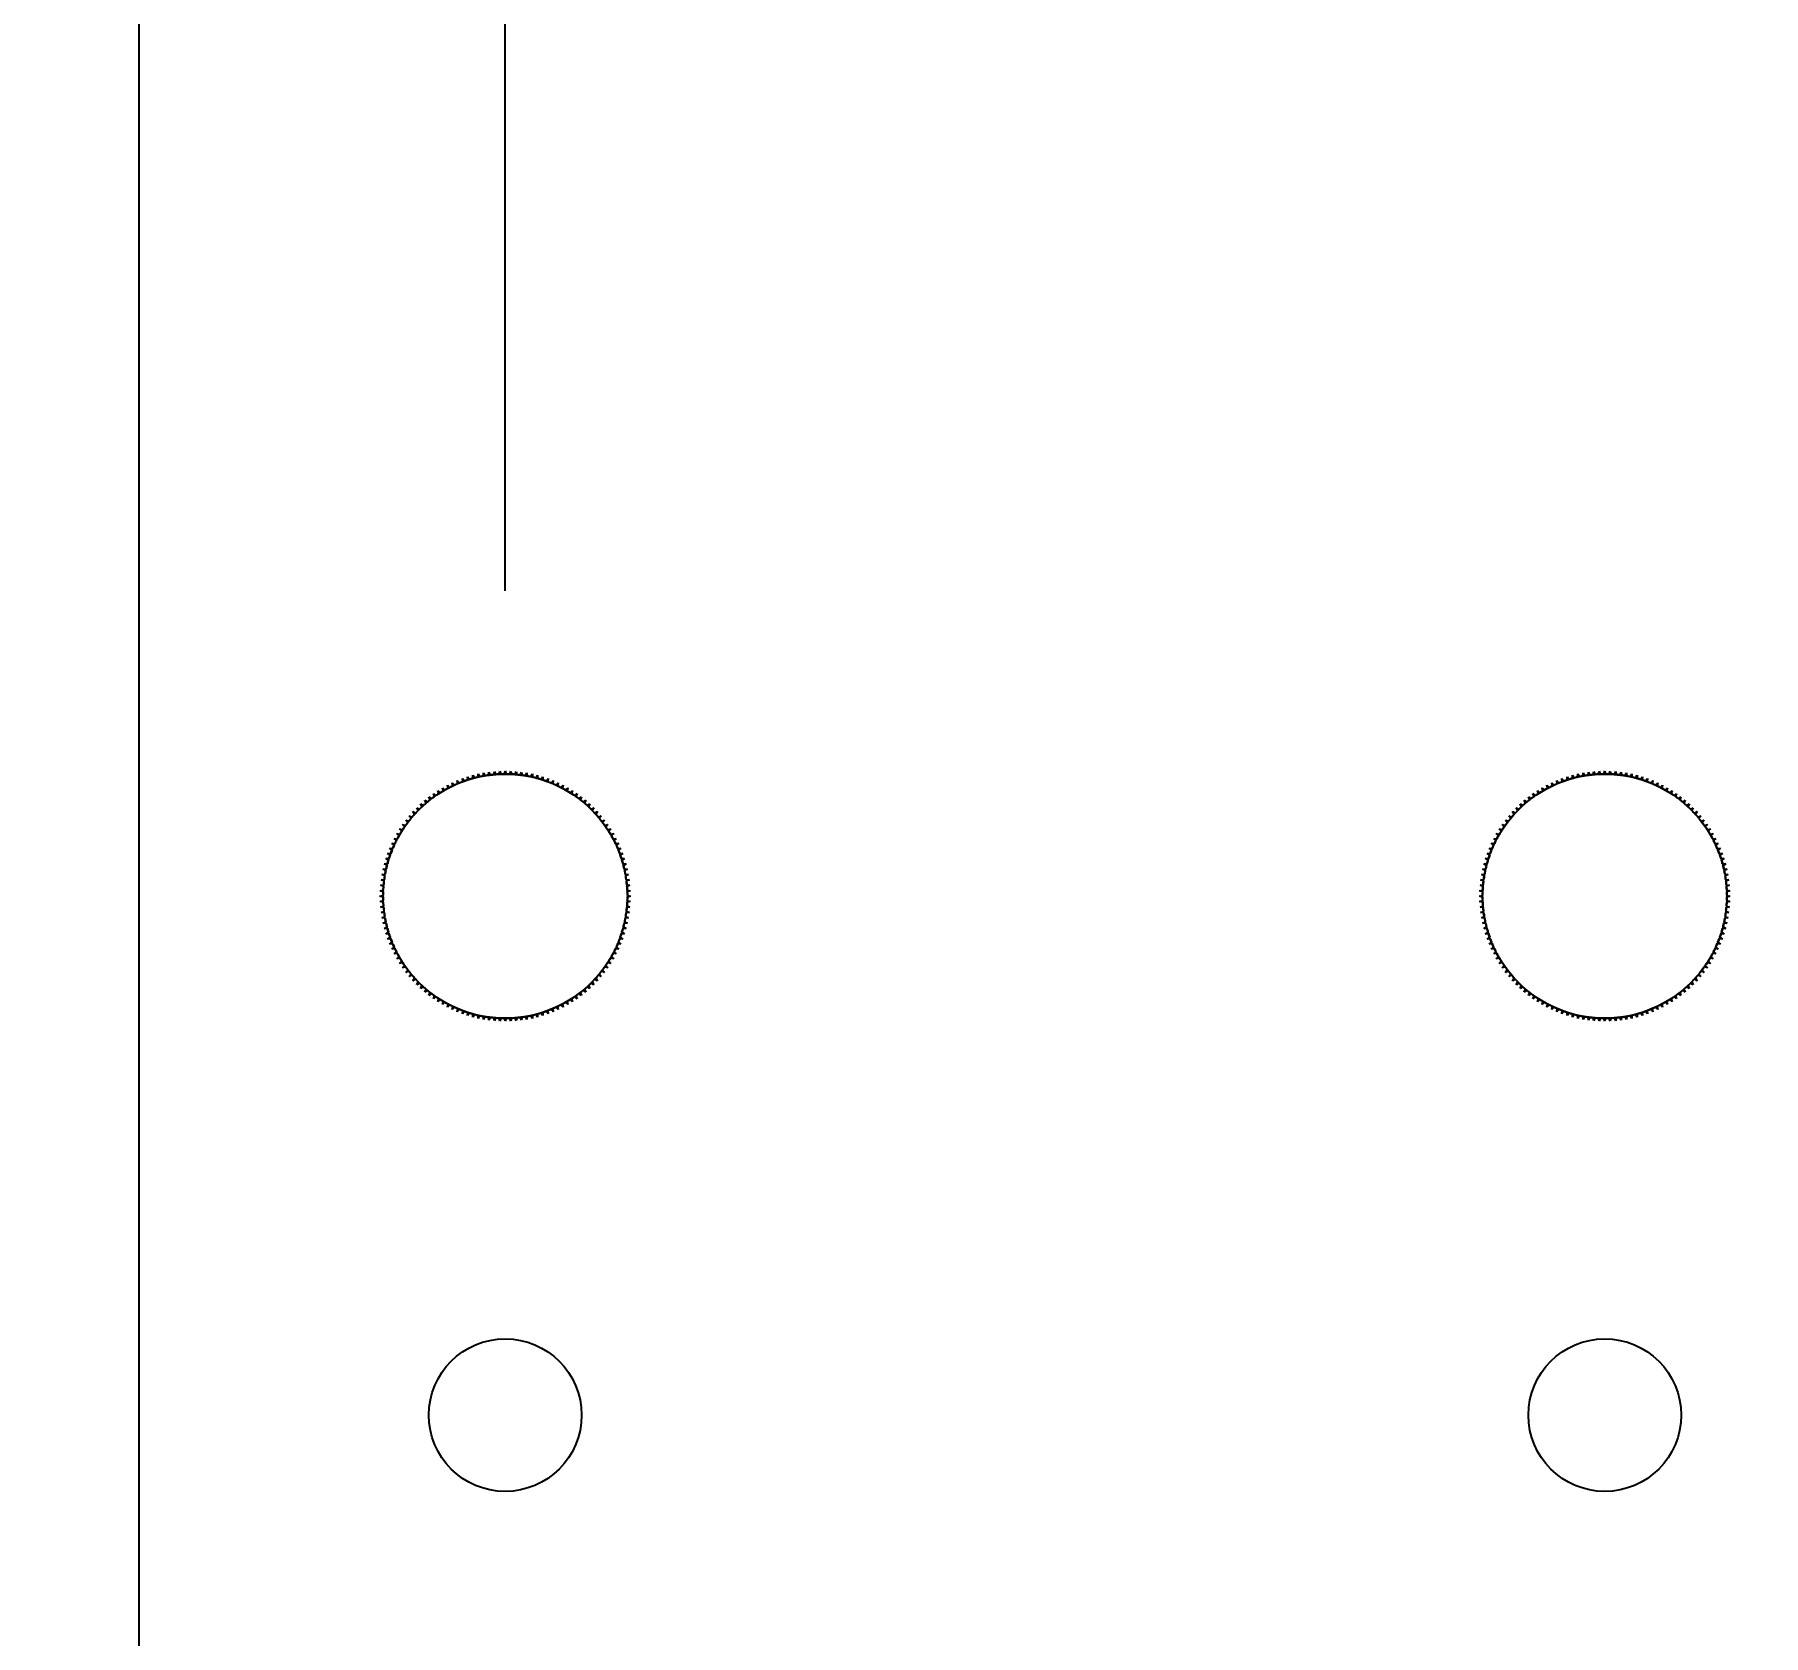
# Model space of a CAD drawing. Header units: millimetres. Extents: x 9226 to 36041, y 16031 to 21779.
# Drawn here: x 17905.92 to 17934.22, y 17768.64 to 17794.86 of the extents above; entities that cross this region are included whole.
import ezdxf

# ---------------------------------------------------------------- set-up
doc = ezdxf.new("R2010")
doc.units = ezdxf.units.MM
doc.layers.add('02___PRT_ALL_AXES', color=7, linetype='Continuous')
doc.styles.get("Standard").update_dxf_attribs({"font": 'arial.ttf'})
doc.dimstyles.new('ISO-15', dxfattribs={"dimtxt": 15, "dimasz": 4, "dimexe": 1.25, "dimexo": 5, "dimgap": 5, "dimtad": 1, "dimtoh": 1, "dimdec": 1, "dimdsep": 46, "dimtxsty": 'Standard', "dimcen": 2.5, "dimadec": 0, "dimazin": 0, "dimtfac": 1, "dimtdec": 1, "dimtmove": 0, "dimatfit": 3, "dimfxl": 1, "dimarcsym": 0})

# ---------------------------------------------------------------- blocks, each defined once
blk = doc.blocks.new('*D296')
at = {"color": 0, "lineweight": -2, "transparency": 16777216}
for p, q in [((17917.626, 17854.252), (17854.191, 17854.252)), ((17855.441, 17850.252), (17855.441, 17174.752)), ((17902.626, 17170.752), (17854.191, 17170.752))]:
    blk.add_line(p, q, dxfattribs=at)
at = {"color": 0, "transparency": 16777216}
for points in [[(17854.775, 17850.252), (17856.108, 17850.252), (17855.441, 17854.252)], [(17854.775, 17174.752), (17856.108, 17174.752), (17855.441, 17170.752)]]:
    blk.add_solid(points, dxfattribs=at)
at = {"layer": 'Defpoints', "color": 0, "transparency": 16777216}
for p in [(17922.626, 17854.252), (17855.441, 17170.752), (17907.626, 17170.752)]:
    blk.add_point(p, dxfattribs=at)
at = {"color": 0, "lineweight": -3, "transparency": 16777216, "insert": (17840.731, 17512.502), "char_height": 15, "attachment_point": 5, "rotation": 90}
blk.add_mtext('683.5mm [2\'-2 7/8"]', dxfattribs=at)
blk = doc.blocks.new('*D274')
at = {"color": 0, "lineweight": -2, "transparency": 16777216}
for p, q in [((17913.626, 17785.752), (17913.626, 17887.002)), ((18513.626, 17785.752), (18513.626, 17887.002)), ((17917.626, 17885.752), (18509.626, 17885.752))]:
    blk.add_line(p, q, dxfattribs=at)
at = {"color": 0, "transparency": 16777216}
for points in [[(17917.626, 17886.418), (17917.626, 17885.085), (17913.626, 17885.752)], [(18509.626, 17886.418), (18509.626, 17885.085), (18513.626, 17885.752)]]:
    blk.add_solid(points, dxfattribs=at)
at = {"layer": 'Defpoints', "color": 0, "transparency": 16777216}
for p in [(18513.626, 17885.752), (17913.626, 17780.752), (18513.626, 17780.752)]:
    blk.add_point(p, dxfattribs=at)
at = {"color": 0, "lineweight": -3, "transparency": 16777216, "insert": (18213.626, 17900.462), "char_height": 15, "attachment_point": 5}
blk.add_mtext('600mm [1\'-11 5/8"]', dxfattribs=at)

msp = doc.modelspace()

# ---------------------------------------------------------------- linework, layer by layer
at = {"color": 7, "linetype": 'Continuous', "lineweight": -3}
for p, q in [((17907.626, 17843.252), (17907.626, 17170.752)), ((17912.769, 17782.558), (17912.76, 17782.609)), ((17912.76, 17782.609), (17912.793, 17782.57)), ((17912.849, 17782.594), (17912.842, 17782.645)), ((17912.842, 17782.645), (17912.873, 17782.604)), ((17912.93, 17782.626), (17912.925, 17782.678)), ((17912.925, 17782.678), (17912.955, 17782.635)), ((17913.012, 17782.655), (17913.01, 17782.707)), ((17913.01, 17782.707), (17913.038, 17782.663)), ((17913.096, 17782.68), (17913.096, 17782.732)), ((17913.096, 17782.732), (17913.122, 17782.687)), ((17913.18, 17782.701), (17913.183, 17782.753)), ((17913.183, 17782.753), (17913.206, 17782.707)), ((17913.266, 17782.719), (17913.27, 17782.77)), ((17913.27, 17782.77), (17913.292, 17782.723)), ((17913.352, 17782.733), (17913.359, 17782.784)), ((17913.359, 17782.784), (17913.378, 17782.736)), ((17913.439, 17782.743), (17913.448, 17782.794)), ((17913.448, 17782.794), (17913.465, 17782.745)), ((17913.526, 17782.749), (17913.537, 17782.8)), ((17913.537, 17782.8), (17913.552, 17782.75)), ((17913.613, 17782.751), (17913.626, 17782.802)), ((17913.626, 17782.802), (17913.64, 17782.751)), ((17913.7, 17782.75), (17913.716, 17782.8)), ((17913.716, 17782.8), (17913.727, 17782.749)), ((17913.787, 17782.745), (17913.805, 17782.794)), ((17913.805, 17782.794), (17913.814, 17782.743)), ((17913.874, 17782.736), (17913.894, 17782.784)), ((17913.894, 17782.784), (17913.901, 17782.733)), ((17913.96, 17782.723), (17913.982, 17782.77)), ((17913.982, 17782.77), (17913.987, 17782.719)), ((17914.046, 17782.707), (17914.07, 17782.753)), ((17914.07, 17782.753), (17914.072, 17782.701)), ((17914.131, 17782.687), (17914.157, 17782.732)), ((17914.157, 17782.732), (17914.157, 17782.68)), ((17914.215, 17782.663), (17914.243, 17782.707)), ((17914.243, 17782.707), (17914.24, 17782.655)), ((17914.298, 17782.635), (17914.327, 17782.678)), ((17914.327, 17782.678), (17914.323, 17782.626)), ((17914.379, 17782.604), (17914.411, 17782.645)), ((17914.411, 17782.645), (17914.404, 17782.594)), ((17914.459, 17782.57), (17914.493, 17782.609)), ((17914.493, 17782.609), (17914.484, 17782.558)), ((17930.769, 17782.558), (17930.76, 17782.609)), ((17930.76, 17782.609), (17930.793, 17782.57)), ((17930.849, 17782.594), (17930.842, 17782.645)), ((17930.842, 17782.645), (17930.873, 17782.604)), ((17930.93, 17782.626), (17930.925, 17782.678)), ((17930.925, 17782.678), (17930.955, 17782.635)), ((17931.012, 17782.655), (17931.01, 17782.707)), ((17931.01, 17782.707), (17931.038, 17782.663)), ((17931.096, 17782.68), (17931.096, 17782.732)), ((17931.096, 17782.732), (17931.122, 17782.687)), ((17931.18, 17782.701), (17931.183, 17782.753)), ((17931.183, 17782.753), (17931.206, 17782.707)), ((17931.266, 17782.719), (17931.27, 17782.77)), ((17931.27, 17782.77), (17931.292, 17782.723)), ((17931.352, 17782.733), (17931.359, 17782.784)), ((17931.359, 17782.784), (17931.378, 17782.736)), ((17931.439, 17782.743), (17931.448, 17782.794)), ((17931.448, 17782.794), (17931.465, 17782.745)), ((17931.526, 17782.749), (17931.537, 17782.8)), ((17931.537, 17782.8), (17931.552, 17782.75)), ((17931.613, 17782.751), (17931.626, 17782.802)), ((17931.626, 17782.802), (17931.64, 17782.751)), ((17931.7, 17782.75), (17931.716, 17782.8)), ((17931.716, 17782.8), (17931.727, 17782.749)), ((17931.787, 17782.745), (17931.805, 17782.794)), ((17931.805, 17782.794), (17931.814, 17782.743)), ((17931.874, 17782.736), (17931.894, 17782.784)), ((17931.894, 17782.784), (17931.901, 17782.733)), ((17931.96, 17782.723), (17931.982, 17782.77)), ((17931.982, 17782.77), (17931.987, 17782.719)), ((17932.046, 17782.707), (17932.07, 17782.753)), ((17932.07, 17782.753), (17932.072, 17782.701)), ((17932.131, 17782.687), (17932.157, 17782.732)), ((17932.157, 17782.732), (17932.157, 17782.68)), ((17932.215, 17782.663), (17932.243, 17782.707)), ((17932.243, 17782.707), (17932.24, 17782.655)), ((17932.298, 17782.635), (17932.327, 17782.678)), ((17932.327, 17782.678), (17932.323, 17782.626)), ((17932.379, 17782.604), (17932.411, 17782.645)), ((17932.411, 17782.645), (17932.404, 17782.594)), ((17932.459, 17782.57), (17932.493, 17782.609)), ((17932.493, 17782.609), (17932.484, 17782.558)), ((17912.33, 17782.275), (17912.309, 17782.322)), ((17912.309, 17782.322), (17912.351, 17782.292)), ((17912.398, 17782.33), (17912.378, 17782.378)), ((17912.378, 17782.378), (17912.419, 17782.346)), ((17912.468, 17782.382), (17912.45, 17782.431)), ((17912.45, 17782.431), (17912.49, 17782.397)), ((17912.54, 17782.431), (17912.525, 17782.48)), ((17912.525, 17782.48), (17912.563, 17782.445)), ((17912.615, 17782.477), (17912.601, 17782.527)), ((17912.601, 17782.527), (17912.638, 17782.49)), ((17912.691, 17782.519), (17912.68, 17782.57)), ((17912.68, 17782.57), (17912.715, 17782.532)), ((17914.538, 17782.532), (17914.573, 17782.57)), ((17914.573, 17782.57), (17914.562, 17782.519)), ((17914.615, 17782.49), (17914.651, 17782.527)), ((17914.651, 17782.527), (17914.638, 17782.477)), ((17914.69, 17782.445), (17914.728, 17782.48)), ((17914.728, 17782.48), (17914.712, 17782.431)), ((17914.762, 17782.397), (17914.802, 17782.431)), ((17914.802, 17782.431), (17914.784, 17782.382)), ((17914.833, 17782.346), (17914.874, 17782.378)), ((17914.874, 17782.378), (17914.854, 17782.33)), ((17914.902, 17782.292), (17914.944, 17782.322)), ((17914.944, 17782.322), (17914.922, 17782.275)), ((17930.33, 17782.275), (17930.309, 17782.322)), ((17930.309, 17782.322), (17930.351, 17782.292)), ((17930.398, 17782.33), (17930.378, 17782.378)), ((17930.378, 17782.378), (17930.419, 17782.346)), ((17930.468, 17782.382), (17930.45, 17782.431)), ((17930.45, 17782.431), (17930.49, 17782.397)), ((17930.54, 17782.431), (17930.525, 17782.48)), ((17930.525, 17782.48), (17930.563, 17782.445)), ((17930.615, 17782.477), (17930.601, 17782.527)), ((17930.601, 17782.527), (17930.638, 17782.49)), ((17930.691, 17782.519), (17930.68, 17782.57)), ((17930.68, 17782.57), (17930.715, 17782.532)), ((17932.538, 17782.532), (17932.573, 17782.57)), ((17932.573, 17782.57), (17932.562, 17782.519)), ((17932.615, 17782.49), (17932.651, 17782.527)), ((17932.651, 17782.527), (17932.638, 17782.477)), ((17932.69, 17782.445), (17932.728, 17782.48)), ((17932.728, 17782.48), (17932.712, 17782.431)), ((17932.762, 17782.397), (17932.802, 17782.431)), ((17932.802, 17782.431), (17932.784, 17782.382)), ((17932.833, 17782.346), (17932.874, 17782.378)), ((17932.874, 17782.378), (17932.854, 17782.33)), ((17932.902, 17782.292), (17932.944, 17782.322)), ((17932.944, 17782.322), (17932.922, 17782.275)), ((17912.086, 17782.027), (17912.056, 17782.069)), ((17912.056, 17782.069), (17912.103, 17782.047)), ((17912.143, 17782.093), (17912.115, 17782.136)), ((17912.115, 17782.136), (17912.161, 17782.113)), ((17912.203, 17782.156), (17912.177, 17782.201)), ((17912.177, 17782.201), (17912.222, 17782.175)), ((17912.265, 17782.217), (17912.241, 17782.263)), ((17912.241, 17782.263), (17912.285, 17782.235)), ((17914.968, 17782.235), (17915.011, 17782.263)), ((17915.011, 17782.263), (17914.987, 17782.217)), ((17915.031, 17782.175), (17915.076, 17782.201)), ((17915.076, 17782.201), (17915.05, 17782.156)), ((17915.092, 17782.113), (17915.138, 17782.136)), ((17915.138, 17782.136), (17915.11, 17782.093)), ((17915.15, 17782.047), (17915.197, 17782.069)), ((17915.197, 17782.069), (17915.167, 17782.027)), ((17930.086, 17782.027), (17930.056, 17782.069)), ((17930.056, 17782.069), (17930.103, 17782.047)), ((17930.143, 17782.093), (17930.115, 17782.136)), ((17930.115, 17782.136), (17930.161, 17782.113)), ((17930.203, 17782.156), (17930.177, 17782.201)), ((17930.177, 17782.201), (17930.222, 17782.175)), ((17930.265, 17782.217), (17930.241, 17782.263)), ((17930.241, 17782.263), (17930.285, 17782.235)), ((17932.968, 17782.235), (17933.011, 17782.263)), ((17933.011, 17782.263), (17932.987, 17782.217)), ((17933.031, 17782.175), (17933.076, 17782.201)), ((17933.076, 17782.201), (17933.05, 17782.156)), ((17933.092, 17782.113), (17933.138, 17782.136)), ((17933.138, 17782.136), (17933.11, 17782.093)), ((17933.15, 17782.047), (17933.197, 17782.069)), ((17933.197, 17782.069), (17933.167, 17782.027)), ((17911.888, 17781.74), (17911.851, 17781.777)), ((17911.851, 17781.777), (17911.901, 17781.763)), ((17911.932, 17781.815), (17911.897, 17781.853)), ((17911.897, 17781.853), (17911.947, 17781.837)), ((17911.98, 17781.888), (17911.947, 17781.927)), ((17911.947, 17781.927), (17911.996, 17781.91)), ((17912.031, 17781.958), (17912, 17781.999)), ((17912, 17781.999), (17912.048, 17781.98)), ((17915.205, 17781.98), (17915.253, 17781.999)), ((17915.253, 17781.999), (17915.221, 17781.958)), ((17915.257, 17781.91), (17915.306, 17781.927)), ((17915.306, 17781.927), (17915.272, 17781.888)), ((17915.306, 17781.837), (17915.355, 17781.853)), ((17915.355, 17781.853), (17915.32, 17781.815)), ((17915.352, 17781.763), (17915.402, 17781.777)), ((17915.402, 17781.777), (17915.365, 17781.74)), ((17929.888, 17781.74), (17929.851, 17781.777)), ((17929.851, 17781.777), (17929.901, 17781.763)), ((17929.932, 17781.815), (17929.897, 17781.853)), ((17929.897, 17781.853), (17929.947, 17781.837)), ((17929.98, 17781.888), (17929.947, 17781.927)), ((17929.947, 17781.927), (17929.996, 17781.91)), ((17930.031, 17781.958), (17930, 17781.999)), ((17930, 17781.999), (17930.048, 17781.98)), ((17933.205, 17781.98), (17933.253, 17781.999)), ((17933.253, 17781.999), (17933.221, 17781.958)), ((17933.257, 17781.91), (17933.306, 17781.927)), ((17933.306, 17781.927), (17933.272, 17781.888)), ((17933.306, 17781.837), (17933.355, 17781.853)), ((17933.355, 17781.853), (17933.32, 17781.815)), ((17933.352, 17781.763), (17933.402, 17781.777)), ((17933.402, 17781.777), (17933.365, 17781.74)), ((17911.742, 17781.423), (17911.7, 17781.453)), ((17911.7, 17781.453), (17911.751, 17781.448)), ((17911.773, 17781.504), (17911.732, 17781.536)), ((17911.732, 17781.536), (17911.784, 17781.529)), ((17911.808, 17781.585), (17911.768, 17781.618)), ((17911.768, 17781.618), (17911.819, 17781.609)), ((17911.846, 17781.663), (17911.808, 17781.698)), ((17911.808, 17781.698), (17911.858, 17781.687)), ((17915.394, 17781.687), (17915.445, 17781.698)), ((17915.445, 17781.698), (17915.406, 17781.663)), ((17915.433, 17781.609), (17915.484, 17781.618)), ((17915.484, 17781.618), (17915.444, 17781.585)), ((17915.469, 17781.529), (17915.52, 17781.536)), ((17915.52, 17781.536), (17915.479, 17781.504)), ((17915.501, 17781.448), (17915.553, 17781.453)), ((17915.553, 17781.453), (17915.51, 17781.423)), ((17929.742, 17781.423), (17929.7, 17781.453)), ((17929.7, 17781.453), (17929.751, 17781.448)), ((17929.773, 17781.504), (17929.732, 17781.536)), ((17929.732, 17781.536), (17929.784, 17781.529)), ((17929.808, 17781.585), (17929.768, 17781.618)), ((17929.768, 17781.618), (17929.819, 17781.609)), ((17929.846, 17781.663), (17929.808, 17781.698)), ((17929.808, 17781.698), (17929.858, 17781.687)), ((17933.394, 17781.687), (17933.445, 17781.698)), ((17933.445, 17781.698), (17933.406, 17781.663)), ((17933.433, 17781.609), (17933.484, 17781.618)), ((17933.484, 17781.618), (17933.444, 17781.585)), ((17933.469, 17781.529), (17933.52, 17781.536)), ((17933.52, 17781.536), (17933.479, 17781.504)), ((17933.501, 17781.448), (17933.553, 17781.453)), ((17933.553, 17781.453), (17933.51, 17781.423)), ((17911.625, 17781.195), (17911.677, 17781.197)), ((17911.671, 17781.171), (17911.625, 17781.195)), ((17911.691, 17781.256), (17911.646, 17781.282)), ((17911.646, 17781.282), (17911.698, 17781.282)), ((17911.715, 17781.34), (17911.671, 17781.368)), ((17911.671, 17781.368), (17911.723, 17781.366)), ((17915.53, 17781.366), (17915.581, 17781.368)), ((17915.581, 17781.368), (17915.538, 17781.34)), ((17915.555, 17781.282), (17915.606, 17781.282)), ((17915.606, 17781.282), (17915.562, 17781.256)), ((17915.576, 17781.197), (17915.628, 17781.195)), ((17915.628, 17781.195), (17915.582, 17781.171)), ((17929.625, 17781.195), (17929.677, 17781.197)), ((17929.671, 17781.171), (17929.625, 17781.195)), ((17929.691, 17781.256), (17929.646, 17781.282)), ((17929.646, 17781.282), (17929.698, 17781.282)), ((17929.715, 17781.34), (17929.671, 17781.368)), ((17929.671, 17781.368), (17929.723, 17781.366)), ((17933.53, 17781.366), (17933.581, 17781.368)), ((17933.581, 17781.368), (17933.538, 17781.34)), ((17933.555, 17781.282), (17933.606, 17781.282)), ((17933.606, 17781.282), (17933.562, 17781.256)), ((17933.576, 17781.197), (17933.628, 17781.195)), ((17933.628, 17781.195), (17933.582, 17781.171)), ((17911.584, 17780.93), (17911.635, 17780.939)), ((17911.633, 17780.912), (17911.584, 17780.93)), ((17911.594, 17781.019), (17911.645, 17781.026)), ((17911.642, 17780.999), (17911.594, 17781.019)), ((17911.607, 17781.107), (17911.659, 17781.112)), ((17911.654, 17781.086), (17911.607, 17781.107)), ((17915.593, 17781.112), (17915.645, 17781.107)), ((17915.645, 17781.107), (17915.598, 17781.086)), ((17915.607, 17781.026), (17915.659, 17781.019)), ((17915.659, 17781.019), (17915.611, 17780.999)), ((17915.617, 17780.939), (17915.668, 17780.93)), ((17915.668, 17780.93), (17915.62, 17780.912)), ((17929.584, 17780.93), (17929.635, 17780.939)), ((17929.633, 17780.912), (17929.584, 17780.93)), ((17929.594, 17781.019), (17929.645, 17781.026)), ((17929.642, 17780.999), (17929.594, 17781.019)), ((17929.607, 17781.107), (17929.659, 17781.112)), ((17929.654, 17781.086), (17929.607, 17781.107)), ((17933.593, 17781.112), (17933.645, 17781.107)), ((17933.645, 17781.107), (17933.598, 17781.086)), ((17933.607, 17781.026), (17933.659, 17781.019)), ((17933.659, 17781.019), (17933.611, 17780.999)), ((17933.617, 17780.939), (17933.668, 17780.93)), ((17933.668, 17780.93), (17933.62, 17780.912)), ((17911.576, 17780.752), (17911.626, 17780.765)), ((17911.626, 17780.738), (17911.576, 17780.752)), ((17911.578, 17780.841), (17911.629, 17780.852)), ((17911.628, 17780.825), (17911.578, 17780.841)), ((17911.578, 17780.662), (17911.628, 17780.678)), ((17911.629, 17780.651), (17911.578, 17780.662)), ((17915.624, 17780.852), (17915.674, 17780.841)), ((17915.674, 17780.662), (17915.624, 17780.651)), ((17915.674, 17780.841), (17915.625, 17780.825)), ((17915.625, 17780.678), (17915.674, 17780.662)), ((17915.626, 17780.765), (17915.676, 17780.752)), ((17915.676, 17780.752), (17915.626, 17780.738)), ((17929.576, 17780.752), (17929.626, 17780.765)), ((17929.626, 17780.738), (17929.576, 17780.752)), ((17929.578, 17780.841), (17929.629, 17780.852)), ((17929.628, 17780.825), (17929.578, 17780.841)), ((17929.578, 17780.662), (17929.628, 17780.678)), ((17929.629, 17780.651), (17929.578, 17780.662)), ((17933.624, 17780.852), (17933.674, 17780.841)), ((17933.674, 17780.662), (17933.624, 17780.651)), ((17933.674, 17780.841), (17933.625, 17780.825)), ((17933.625, 17780.678), (17933.674, 17780.662)), ((17933.626, 17780.765), (17933.676, 17780.752)), ((17933.676, 17780.752), (17933.626, 17780.738)), ((17911.584, 17780.573), (17911.633, 17780.591)), ((17911.635, 17780.564), (17911.584, 17780.573)), ((17911.594, 17780.484), (17911.642, 17780.504)), ((17911.645, 17780.477), (17911.594, 17780.484)), ((17911.607, 17780.396), (17911.654, 17780.417)), ((17911.659, 17780.391), (17911.607, 17780.396)), ((17911.625, 17780.308), (17911.671, 17780.332)), ((17915.582, 17780.332), (17915.628, 17780.308)), ((17915.645, 17780.396), (17915.593, 17780.391)), ((17915.598, 17780.417), (17915.645, 17780.396)), ((17915.659, 17780.484), (17915.607, 17780.477)), ((17915.611, 17780.504), (17915.659, 17780.484)), ((17915.668, 17780.573), (17915.617, 17780.564)), ((17915.62, 17780.591), (17915.668, 17780.573)), ((17929.584, 17780.573), (17929.633, 17780.591)), ((17929.635, 17780.564), (17929.584, 17780.573)), ((17929.594, 17780.484), (17929.642, 17780.504)), ((17929.645, 17780.477), (17929.594, 17780.484)), ((17929.607, 17780.396), (17929.654, 17780.417)), ((17929.659, 17780.391), (17929.607, 17780.396)), ((17929.625, 17780.308), (17929.671, 17780.332)), ((17933.582, 17780.332), (17933.628, 17780.308)), ((17933.645, 17780.396), (17933.593, 17780.391)), ((17933.598, 17780.417), (17933.645, 17780.396)), ((17933.659, 17780.484), (17933.607, 17780.477)), ((17933.611, 17780.504), (17933.659, 17780.484)), ((17933.668, 17780.573), (17933.617, 17780.564)), ((17933.62, 17780.591), (17933.668, 17780.573)), ((17911.677, 17780.306), (17911.625, 17780.308)), ((17911.646, 17780.221), (17911.691, 17780.247)), ((17911.698, 17780.221), (17911.646, 17780.221)), ((17911.671, 17780.135), (17911.715, 17780.163)), ((17911.723, 17780.137), (17911.671, 17780.135)), ((17911.7, 17780.05), (17911.742, 17780.08)), ((17911.751, 17780.055), (17911.7, 17780.05)), ((17915.553, 17780.05), (17915.501, 17780.055)), ((17915.51, 17780.08), (17915.553, 17780.05)), ((17915.581, 17780.135), (17915.53, 17780.137)), ((17915.538, 17780.163), (17915.581, 17780.135)), ((17915.606, 17780.221), (17915.555, 17780.221)), ((17915.562, 17780.247), (17915.606, 17780.221)), ((17915.628, 17780.308), (17915.576, 17780.306)), ((17929.677, 17780.306), (17929.625, 17780.308)), ((17929.646, 17780.221), (17929.691, 17780.247)), ((17929.698, 17780.221), (17929.646, 17780.221)), ((17929.671, 17780.135), (17929.715, 17780.163)), ((17929.723, 17780.137), (17929.671, 17780.135)), ((17929.7, 17780.05), (17929.742, 17780.08)), ((17929.751, 17780.055), (17929.7, 17780.05)), ((17933.553, 17780.05), (17933.501, 17780.055)), ((17933.51, 17780.08), (17933.553, 17780.05)), ((17933.581, 17780.135), (17933.53, 17780.137)), ((17933.538, 17780.163), (17933.581, 17780.135)), ((17933.606, 17780.221), (17933.555, 17780.221)), ((17933.562, 17780.247), (17933.606, 17780.221)), ((17933.628, 17780.308), (17933.576, 17780.306)), ((17911.732, 17779.967), (17911.773, 17779.999)), ((17911.784, 17779.974), (17911.732, 17779.967)), ((17911.768, 17779.885), (17911.808, 17779.918)), ((17911.819, 17779.894), (17911.768, 17779.885)), ((17911.808, 17779.805), (17911.846, 17779.84)), ((17911.858, 17779.816), (17911.808, 17779.805)), ((17911.851, 17779.727), (17911.888, 17779.763)), ((17915.365, 17779.763), (17915.402, 17779.727)), ((17915.445, 17779.805), (17915.394, 17779.816)), ((17915.406, 17779.84), (17915.445, 17779.805)), ((17915.484, 17779.885), (17915.433, 17779.894)), ((17915.444, 17779.918), (17915.484, 17779.885)), ((17915.52, 17779.967), (17915.469, 17779.974)), ((17915.479, 17779.999), (17915.52, 17779.967)), ((17929.732, 17779.967), (17929.773, 17779.999)), ((17929.784, 17779.974), (17929.732, 17779.967)), ((17929.768, 17779.885), (17929.808, 17779.918)), ((17929.819, 17779.894), (17929.768, 17779.885)), ((17929.808, 17779.805), (17929.846, 17779.84)), ((17929.858, 17779.816), (17929.808, 17779.805)), ((17929.851, 17779.727), (17929.888, 17779.763)), ((17933.365, 17779.763), (17933.402, 17779.727)), ((17933.445, 17779.805), (17933.394, 17779.816)), ((17933.406, 17779.84), (17933.445, 17779.805)), ((17933.484, 17779.885), (17933.433, 17779.894)), ((17933.444, 17779.918), (17933.484, 17779.885)), ((17933.52, 17779.967), (17933.469, 17779.974)), ((17933.479, 17779.999), (17933.52, 17779.967)), ((17911.901, 17779.74), (17911.851, 17779.727)), ((17911.897, 17779.65), (17911.932, 17779.688)), ((17911.947, 17779.666), (17911.897, 17779.65)), ((17911.947, 17779.576), (17911.98, 17779.615)), ((17911.996, 17779.593), (17911.947, 17779.576)), ((17912, 17779.504), (17912.031, 17779.545)), ((17912.048, 17779.523), (17912, 17779.504)), ((17912.056, 17779.434), (17912.086, 17779.476)), ((17915.167, 17779.476), (17915.197, 17779.434)), ((17915.253, 17779.504), (17915.205, 17779.523)), ((17915.221, 17779.545), (17915.253, 17779.504)), ((17915.306, 17779.576), (17915.257, 17779.593)), ((17915.272, 17779.615), (17915.306, 17779.576)), ((17915.355, 17779.65), (17915.306, 17779.666)), ((17915.32, 17779.688), (17915.355, 17779.65)), ((17915.402, 17779.727), (17915.352, 17779.74)), ((17929.901, 17779.74), (17929.851, 17779.727)), ((17929.897, 17779.65), (17929.932, 17779.688)), ((17929.947, 17779.666), (17929.897, 17779.65)), ((17929.947, 17779.576), (17929.98, 17779.615)), ((17929.996, 17779.593), (17929.947, 17779.576)), ((17930, 17779.504), (17930.031, 17779.545)), ((17930.048, 17779.523), (17930, 17779.504)), ((17930.056, 17779.434), (17930.086, 17779.476)), ((17933.167, 17779.476), (17933.197, 17779.434)), ((17933.253, 17779.504), (17933.205, 17779.523)), ((17933.221, 17779.545), (17933.253, 17779.504)), ((17933.306, 17779.576), (17933.257, 17779.593)), ((17933.272, 17779.615), (17933.306, 17779.576)), ((17933.355, 17779.65), (17933.306, 17779.666)), ((17933.32, 17779.688), (17933.355, 17779.65)), ((17933.402, 17779.727), (17933.352, 17779.74)), ((17912.103, 17779.456), (17912.056, 17779.434)), ((17912.115, 17779.367), (17912.143, 17779.41)), ((17912.161, 17779.39), (17912.115, 17779.367)), ((17912.177, 17779.302), (17912.203, 17779.347)), ((17912.222, 17779.328), (17912.177, 17779.302)), ((17912.241, 17779.24), (17912.265, 17779.286)), ((17912.285, 17779.268), (17912.241, 17779.24)), ((17912.309, 17779.181), (17912.33, 17779.228)), ((17912.351, 17779.211), (17912.309, 17779.181)), ((17914.944, 17779.181), (17914.902, 17779.211)), ((17914.922, 17779.228), (17914.944, 17779.181)), ((17915.011, 17779.24), (17914.968, 17779.268)), ((17914.987, 17779.286), (17915.011, 17779.24)), ((17915.076, 17779.302), (17915.031, 17779.328)), ((17915.05, 17779.347), (17915.076, 17779.302)), ((17915.138, 17779.367), (17915.092, 17779.39)), ((17915.11, 17779.41), (17915.138, 17779.367)), ((17915.197, 17779.434), (17915.15, 17779.456)), ((17930.103, 17779.456), (17930.056, 17779.434)), ((17930.115, 17779.367), (17930.143, 17779.41)), ((17930.161, 17779.39), (17930.115, 17779.367)), ((17930.177, 17779.302), (17930.203, 17779.347)), ((17930.222, 17779.328), (17930.177, 17779.302)), ((17930.241, 17779.24), (17930.265, 17779.286)), ((17930.285, 17779.268), (17930.241, 17779.24)), ((17930.309, 17779.181), (17930.33, 17779.228)), ((17930.351, 17779.211), (17930.309, 17779.181)), ((17932.944, 17779.181), (17932.902, 17779.211)), ((17932.922, 17779.228), (17932.944, 17779.181)), ((17933.011, 17779.24), (17932.968, 17779.268)), ((17932.987, 17779.286), (17933.011, 17779.24)), ((17933.076, 17779.302), (17933.031, 17779.328)), ((17933.05, 17779.347), (17933.076, 17779.302)), ((17933.138, 17779.367), (17933.092, 17779.39)), ((17933.11, 17779.41), (17933.138, 17779.367)), ((17933.197, 17779.434), (17933.15, 17779.456)), ((17912.378, 17779.125), (17912.398, 17779.173)), ((17912.419, 17779.157), (17912.378, 17779.125)), ((17912.45, 17779.072), (17912.468, 17779.121)), ((17912.49, 17779.106), (17912.45, 17779.072)), ((17912.525, 17779.023), (17912.54, 17779.072)), ((17912.563, 17779.058), (17912.525, 17779.023)), ((17912.601, 17778.976), (17912.615, 17779.026)), ((17912.638, 17779.013), (17912.601, 17778.976)), ((17912.68, 17778.933), (17912.691, 17778.984)), ((17912.715, 17778.971), (17912.68, 17778.933)), ((17912.76, 17778.894), (17912.769, 17778.945)), ((17912.793, 17778.933), (17912.76, 17778.894)), ((17912.842, 17778.858), (17912.849, 17778.909)), ((17912.873, 17778.899), (17912.842, 17778.858)), ((17914.411, 17778.858), (17914.379, 17778.899)), ((17914.404, 17778.909), (17914.411, 17778.858)), ((17914.493, 17778.894), (17914.459, 17778.933)), ((17914.484, 17778.945), (17914.493, 17778.894)), ((17914.573, 17778.933), (17914.538, 17778.971)), ((17914.562, 17778.984), (17914.573, 17778.933)), ((17914.651, 17778.976), (17914.615, 17779.013)), ((17914.638, 17779.026), (17914.651, 17778.976)), ((17914.728, 17779.023), (17914.69, 17779.058)), ((17914.712, 17779.072), (17914.728, 17779.023)), ((17914.802, 17779.072), (17914.762, 17779.106)), ((17914.784, 17779.121), (17914.802, 17779.072)), ((17914.874, 17779.125), (17914.833, 17779.157)), ((17914.854, 17779.173), (17914.874, 17779.125)), ((17930.378, 17779.125), (17930.398, 17779.173)), ((17930.419, 17779.157), (17930.378, 17779.125)), ((17930.45, 17779.072), (17930.468, 17779.121)), ((17930.49, 17779.106), (17930.45, 17779.072)), ((17930.525, 17779.023), (17930.54, 17779.072)), ((17930.563, 17779.058), (17930.525, 17779.023)), ((17930.601, 17778.976), (17930.615, 17779.026)), ((17930.638, 17779.013), (17930.601, 17778.976)), ((17930.68, 17778.933), (17930.691, 17778.984)), ((17930.715, 17778.971), (17930.68, 17778.933)), ((17930.76, 17778.894), (17930.769, 17778.945)), ((17930.793, 17778.933), (17930.76, 17778.894)), ((17930.842, 17778.858), (17930.849, 17778.909)), ((17930.873, 17778.899), (17930.842, 17778.858)), ((17932.411, 17778.858), (17932.379, 17778.899)), ((17932.404, 17778.909), (17932.411, 17778.858)), ((17932.493, 17778.894), (17932.459, 17778.933)), ((17932.484, 17778.945), (17932.493, 17778.894)), ((17932.573, 17778.933), (17932.538, 17778.971)), ((17932.562, 17778.984), (17932.573, 17778.933)), ((17932.651, 17778.976), (17932.615, 17779.013)), ((17932.638, 17779.026), (17932.651, 17778.976)), ((17932.728, 17779.023), (17932.69, 17779.058)), ((17932.712, 17779.072), (17932.728, 17779.023)), ((17932.802, 17779.072), (17932.762, 17779.106)), ((17932.784, 17779.121), (17932.802, 17779.072)), ((17932.874, 17779.125), (17932.833, 17779.157)), ((17932.854, 17779.173), (17932.874, 17779.125)), ((17912.925, 17778.825), (17912.93, 17778.877)), ((17912.955, 17778.868), (17912.925, 17778.825)), ((17913.01, 17778.796), (17913.012, 17778.848)), ((17913.038, 17778.84), (17913.01, 17778.796)), ((17913.096, 17778.771), (17913.096, 17778.823)), ((17913.122, 17778.816), (17913.096, 17778.771)), ((17913.183, 17778.75), (17913.18, 17778.802)), ((17913.206, 17778.796), (17913.183, 17778.75)), ((17913.27, 17778.733), (17913.266, 17778.784)), ((17913.292, 17778.78), (17913.27, 17778.733)), ((17913.359, 17778.719), (17913.352, 17778.77)), ((17913.378, 17778.767), (17913.359, 17778.719)), ((17913.448, 17778.709), (17913.439, 17778.76)), ((17913.465, 17778.758), (17913.448, 17778.709)), ((17913.537, 17778.703), (17913.526, 17778.754)), ((17913.552, 17778.753), (17913.537, 17778.703)), ((17913.626, 17778.702), (17913.613, 17778.752)), ((17913.64, 17778.752), (17913.626, 17778.702)), ((17913.716, 17778.703), (17913.7, 17778.753)), ((17913.727, 17778.754), (17913.716, 17778.703)), ((17913.805, 17778.709), (17913.787, 17778.758)), ((17913.814, 17778.76), (17913.805, 17778.709)), ((17913.894, 17778.719), (17913.874, 17778.767)), ((17913.901, 17778.77), (17913.894, 17778.719)), ((17913.982, 17778.733), (17913.96, 17778.78)), ((17913.987, 17778.784), (17913.982, 17778.733)), ((17914.07, 17778.75), (17914.046, 17778.796)), ((17914.072, 17778.802), (17914.07, 17778.75)), ((17914.157, 17778.771), (17914.131, 17778.816)), ((17914.157, 17778.823), (17914.157, 17778.771)), ((17914.243, 17778.796), (17914.215, 17778.84)), ((17914.24, 17778.848), (17914.243, 17778.796)), ((17914.327, 17778.825), (17914.298, 17778.868)), ((17914.323, 17778.877), (17914.327, 17778.825)), ((17930.925, 17778.825), (17930.93, 17778.877)), ((17930.955, 17778.868), (17930.925, 17778.825)), ((17931.01, 17778.796), (17931.012, 17778.848)), ((17931.038, 17778.84), (17931.01, 17778.796)), ((17931.096, 17778.771), (17931.096, 17778.823)), ((17931.122, 17778.816), (17931.096, 17778.771)), ((17931.183, 17778.75), (17931.18, 17778.802)), ((17931.206, 17778.796), (17931.183, 17778.75)), ((17931.27, 17778.733), (17931.266, 17778.784)), ((17931.292, 17778.78), (17931.27, 17778.733)), ((17931.359, 17778.719), (17931.352, 17778.77)), ((17931.378, 17778.767), (17931.359, 17778.719)), ((17931.448, 17778.709), (17931.439, 17778.76)), ((17931.465, 17778.758), (17931.448, 17778.709)), ((17931.537, 17778.703), (17931.526, 17778.754)), ((17931.552, 17778.753), (17931.537, 17778.703)), ((17931.626, 17778.702), (17931.613, 17778.752)), ((17931.64, 17778.752), (17931.626, 17778.702)), ((17931.716, 17778.703), (17931.7, 17778.753)), ((17931.727, 17778.754), (17931.716, 17778.703)), ((17931.805, 17778.709), (17931.787, 17778.758)), ((17931.814, 17778.76), (17931.805, 17778.709)), ((17931.894, 17778.719), (17931.874, 17778.767)), ((17931.901, 17778.77), (17931.894, 17778.719)), ((17931.982, 17778.733), (17931.96, 17778.78)), ((17931.987, 17778.784), (17931.982, 17778.733)), ((17932.07, 17778.75), (17932.046, 17778.796)), ((17932.072, 17778.802), (17932.07, 17778.75)), ((17932.157, 17778.771), (17932.131, 17778.816)), ((17932.157, 17778.823), (17932.157, 17778.771)), ((17932.243, 17778.796), (17932.215, 17778.84)), ((17932.24, 17778.848), (17932.243, 17778.796)), ((17932.327, 17778.825), (17932.298, 17778.868)), ((17932.323, 17778.877), (17932.327, 17778.825))]:
    msp.add_line(p, q, dxfattribs=at)
for centre, start, end in [((17913.626, 17780.752), 112.8842, 114.6158), ((17913.626, 17780.752), 110.3842, 112.1158), ((17913.626, 17780.752), 107.8842, 109.6158), ((17913.626, 17780.752), 105.3842, 107.1158), ((17913.626, 17780.752), 102.8842, 104.6158), ((17913.626, 17780.752), 100.3842, 102.1158), ((17913.626, 17780.752), 97.8842, 99.6158), ((17913.626, 17780.752), 95.3842, 97.1158), ((17913.626, 17780.752), 92.8842, 94.6158), ((17913.626, 17780.752), 90.3842, 92.1158), ((17913.626, 17780.752), 87.8842, 89.6158), ((17913.626, 17780.752), 85.3842, 87.1158), ((17913.626, 17780.752), 82.8842, 84.6158), ((17913.626, 17780.752), 80.3842, 82.1158), ((17913.626, 17780.752), 77.8842, 79.6158), ((17913.626, 17780.752), 75.3842, 77.1158), ((17913.626, 17780.752), 72.8842, 74.6158), ((17913.626, 17780.752), 70.3842, 72.1158), ((17913.626, 17780.752), 67.8842, 69.6158), ((17913.626, 17780.752), 65.3842, 67.1158), ((17931.626, 17780.752), 112.8842, 114.6158), ((17931.626, 17780.752), 110.3842, 112.1158), ((17931.626, 17780.752), 107.8842, 109.6158), ((17931.626, 17780.752), 105.3842, 107.1158), ((17931.626, 17780.752), 102.8842, 104.6158), ((17931.626, 17780.752), 100.3842, 102.1158), ((17931.626, 17780.752), 97.8842, 99.6158), ((17931.626, 17780.752), 95.3842, 97.1158), ((17931.626, 17780.752), 92.8842, 94.6158), ((17931.626, 17780.752), 90.3842, 92.1158), ((17931.626, 17780.752), 87.8842, 89.6158), ((17931.626, 17780.752), 85.3842, 87.1158), ((17931.626, 17780.752), 82.8842, 84.6158), ((17931.626, 17780.752), 80.3842, 82.1158), ((17931.626, 17780.752), 77.8842, 79.6158), ((17931.626, 17780.752), 75.3842, 77.1158), ((17931.626, 17780.752), 72.8842, 74.6158), ((17931.626, 17780.752), 70.3842, 72.1158), ((17931.626, 17780.752), 67.8842, 69.6158), ((17931.626, 17780.752), 65.3842, 67.1158), ((17913.626, 17780.752), 127.8842, 129.6158), ((17913.626, 17780.752), 125.3842, 127.1158), ((17913.626, 17780.752), 122.8842, 124.6158), ((17913.626, 17780.752), 120.3842, 122.1158), ((17913.626, 17780.752), 117.8842, 119.6158), ((17913.626, 17780.752), 115.3842, 117.1158), ((17913.626, 17780.752), 62.8842, 64.6158), ((17913.626, 17780.752), 60.3842, 62.1158), ((17913.626, 17780.752), 57.8842, 59.6158), ((17913.626, 17780.752), 55.3842, 57.1158), ((17913.626, 17780.752), 52.8842, 54.6158), ((17913.626, 17780.752), 50.3842, 52.1158), ((17931.626, 17780.752), 127.8842, 129.6158), ((17931.626, 17780.752), 125.3842, 127.1158), ((17931.626, 17780.752), 122.8842, 124.6158), ((17931.626, 17780.752), 120.3842, 122.1158), ((17931.626, 17780.752), 117.8842, 119.6158), ((17931.626, 17780.752), 115.3842, 117.1158), ((17931.626, 17780.752), 62.8842, 64.6158), ((17931.626, 17780.752), 60.3842, 62.1158), ((17931.626, 17780.752), 57.8842, 59.6158), ((17931.626, 17780.752), 55.3842, 57.1158), ((17931.626, 17780.752), 52.8842, 54.6158), ((17931.626, 17780.752), 50.3842, 52.1158), ((17913.626, 17780.752), 140.3842, 142.1158), ((17913.626, 17780.752), 137.8842, 139.6158), ((17913.626, 17780.752), 135.3842, 137.1158), ((17913.626, 17780.752), 132.8842, 134.6158), ((17913.626, 17780.752), 130.3842, 132.1158), ((17913.626, 17780.752), 47.8842, 49.6158), ((17913.626, 17780.752), 45.3842, 47.1158), ((17913.626, 17780.752), 42.8842, 44.6158), ((17913.626, 17780.752), 40.3842, 42.1158), ((17913.626, 17780.752), 37.8842, 39.6158), ((17931.626, 17780.752), 140.3842, 142.1158), ((17931.626, 17780.752), 137.8842, 139.6158), ((17931.626, 17780.752), 135.3842, 137.1158), ((17931.626, 17780.752), 132.8842, 134.6158), ((17931.626, 17780.752), 130.3842, 132.1158), ((17931.626, 17780.752), 47.8842, 49.6158), ((17931.626, 17780.752), 45.3842, 47.1158), ((17931.626, 17780.752), 42.8842, 44.6158), ((17931.626, 17780.752), 40.3842, 42.1158), ((17931.626, 17780.752), 37.8842, 39.6158), ((17913.626, 17780.752), 150.3842, 152.1158), ((17913.626, 17780.752), 147.8842, 149.6158), ((17913.626, 17780.752), 145.3842, 147.1158), ((17913.626, 17780.752), 142.8842, 144.6158), ((17913.626, 17780.752), 35.3842, 37.1158), ((17913.626, 17780.752), 32.8842, 34.6158), ((17913.626, 17780.752), 30.3842, 32.1158), ((17913.626, 17780.752), 27.8842, 29.6158), ((17931.626, 17780.752), 150.3842, 152.1158), ((17931.626, 17780.752), 147.8842, 149.6158), ((17931.626, 17780.752), 145.3842, 147.1158), ((17931.626, 17780.752), 142.8842, 144.6158), ((17931.626, 17780.752), 35.3842, 37.1158), ((17931.626, 17780.752), 32.8842, 34.6158), ((17931.626, 17780.752), 30.3842, 32.1158), ((17931.626, 17780.752), 27.8842, 29.6158), ((17913.626, 17780.752), 157.8842, 159.6158), ((17913.626, 17780.752), 155.3842, 157.1158), ((17913.626, 17780.752), 152.8842, 154.6158), ((17913.626, 17780.752), 25.3842, 27.1158), ((17913.626, 17780.752), 22.8842, 24.6158), ((17913.626, 17780.752), 20.3842, 22.1158), ((17931.626, 17780.752), 157.8842, 159.6158), ((17931.626, 17780.752), 155.3842, 157.1158), ((17931.626, 17780.752), 152.8842, 154.6158), ((17931.626, 17780.752), 25.3842, 27.1158), ((17931.626, 17780.752), 22.8842, 24.6158), ((17931.626, 17780.752), 20.3842, 22.1158), ((17913.626, 17780.752), 167.8842, 169.6158), ((17913.626, 17780.752), 165.3842, 167.1158), ((17913.626, 17780.752), 162.8842, 164.6158), ((17913.626, 17780.752), 160.3842, 162.1158), ((17913.626, 17780.752), 17.8842, 19.6158), ((17913.626, 17780.752), 15.3842, 17.1158), ((17913.626, 17780.752), 12.8842, 14.6158), ((17913.626, 17780.752), 10.3842, 12.1158), ((17931.626, 17780.752), 167.8842, 169.6158), ((17931.626, 17780.752), 165.3842, 167.1158), ((17931.626, 17780.752), 162.8842, 164.6158), ((17931.626, 17780.752), 160.3842, 162.1158), ((17931.626, 17780.752), 17.8842, 19.6158), ((17931.626, 17780.752), 15.3842, 17.1158), ((17931.626, 17780.752), 12.8842, 14.6158), ((17931.626, 17780.752), 10.3842, 12.1158), ((17913.626, 17780.752), 175.3842, 177.1158), ((17913.626, 17780.752), 172.8842, 174.6158), ((17913.626, 17780.752), 170.3842, 172.1158), ((17913.626, 17780.752), 7.8842, 9.6158), ((17913.626, 17780.752), 5.3842, 7.1158), ((17913.626, 17780.752), 2.8842, 4.6158), ((17931.626, 17780.752), 175.3842, 177.1158), ((17931.626, 17780.752), 172.8842, 174.6158), ((17931.626, 17780.752), 170.3842, 172.1158), ((17931.626, 17780.752), 7.8842, 9.6158), ((17931.626, 17780.752), 5.3842, 7.1158), ((17931.626, 17780.752), 2.8842, 4.6158), ((17913.626, 17780.752), 177.8842, 179.6158), ((17913.626, 17780.752), 180.3842, 182.1158), ((17913.626, 17780.752), 182.8842, 184.6158), ((17913.626, 17780.752), 355.3842, 357.1158), ((17913.626, 17780.752), 0.3842, 2.1158), ((17913.626, 17780.752), 357.8842, 359.6158), ((17931.626, 17780.752), 177.8842, 179.6158), ((17931.626, 17780.752), 180.3842, 182.1158), ((17931.626, 17780.752), 182.8842, 184.6158), ((17931.626, 17780.752), 355.3842, 357.1158), ((17931.626, 17780.752), 0.3842, 2.1158), ((17931.626, 17780.752), 357.8842, 359.6158), ((17913.626, 17780.752), 185.3842, 187.1158), ((17913.626, 17780.752), 187.8842, 189.6158), ((17913.626, 17780.752), 190.3842, 192.1158), ((17913.626, 17780.752), 347.8842, 349.6158), ((17913.626, 17780.752), 350.3842, 352.1158), ((17913.626, 17780.752), 352.8842, 354.6158), ((17931.626, 17780.752), 185.3842, 187.1158), ((17931.626, 17780.752), 187.8842, 189.6158), ((17931.626, 17780.752), 190.3842, 192.1158), ((17931.626, 17780.752), 347.8842, 349.6158), ((17931.626, 17780.752), 350.3842, 352.1158), ((17931.626, 17780.752), 352.8842, 354.6158), ((17913.626, 17780.752), 192.8842, 194.6158), ((17913.626, 17780.752), 195.3842, 197.1158), ((17913.626, 17780.752), 197.8842, 199.6158), ((17913.626, 17780.752), 200.3842, 202.1158), ((17913.626, 17780.752), 337.8842, 339.6158), ((17913.626, 17780.752), 340.3842, 342.1158), ((17913.626, 17780.752), 342.8842, 344.6158), ((17913.626, 17780.752), 345.3842, 347.1158), ((17931.626, 17780.752), 192.8842, 194.6158), ((17931.626, 17780.752), 195.3842, 197.1158), ((17931.626, 17780.752), 197.8842, 199.6158), ((17931.626, 17780.752), 200.3842, 202.1158), ((17931.626, 17780.752), 337.8842, 339.6158), ((17931.626, 17780.752), 340.3842, 342.1158), ((17931.626, 17780.752), 342.8842, 344.6158), ((17931.626, 17780.752), 345.3842, 347.1158), ((17913.626, 17780.752), 202.8842, 204.6158), ((17913.626, 17780.752), 205.3842, 207.1158), ((17913.626, 17780.752), 207.8842, 209.6158), ((17913.626, 17780.752), 330.3842, 332.1158), ((17913.626, 17780.752), 332.8842, 334.6158), ((17913.626, 17780.752), 335.3842, 337.1158), ((17931.626, 17780.752), 202.8842, 204.6158), ((17931.626, 17780.752), 205.3842, 207.1158), ((17931.626, 17780.752), 207.8842, 209.6158), ((17931.626, 17780.752), 330.3842, 332.1158), ((17931.626, 17780.752), 332.8842, 334.6158), ((17931.626, 17780.752), 335.3842, 337.1158), ((17913.626, 17780.752), 210.3842, 212.1158), ((17913.626, 17780.752), 212.8842, 214.6158), ((17913.626, 17780.752), 215.3842, 217.1158), ((17913.626, 17780.752), 217.8842, 219.6158), ((17913.626, 17780.752), 320.3842, 322.1158), ((17913.626, 17780.752), 322.8842, 324.6158), ((17913.626, 17780.752), 325.3842, 327.1158), ((17913.626, 17780.752), 327.8842, 329.6158), ((17931.626, 17780.752), 210.3842, 212.1158), ((17931.626, 17780.752), 212.8842, 214.6158), ((17931.626, 17780.752), 215.3842, 217.1158), ((17931.626, 17780.752), 217.8842, 219.6158), ((17931.626, 17780.752), 320.3842, 322.1158), ((17931.626, 17780.752), 322.8842, 324.6158), ((17931.626, 17780.752), 325.3842, 327.1158), ((17931.626, 17780.752), 327.8842, 329.6158), ((17913.626, 17780.752), 220.3842, 222.1158), ((17913.626, 17780.752), 222.8842, 224.6158), ((17913.626, 17780.752), 225.3842, 227.1158), ((17913.626, 17780.752), 227.8842, 229.6158), ((17913.626, 17780.752), 230.3842, 232.1158), ((17913.626, 17780.752), 307.8842, 309.6158), ((17913.626, 17780.752), 310.3842, 312.1158), ((17913.626, 17780.752), 312.8842, 314.6158), ((17913.626, 17780.752), 315.3842, 317.1158), ((17913.626, 17780.752), 317.8842, 319.6158), ((17931.626, 17780.752), 220.3842, 222.1158), ((17931.626, 17780.752), 222.8842, 224.6158), ((17931.626, 17780.752), 225.3842, 227.1158), ((17931.626, 17780.752), 227.8842, 229.6158), ((17931.626, 17780.752), 230.3842, 232.1158), ((17931.626, 17780.752), 307.8842, 309.6158), ((17931.626, 17780.752), 310.3842, 312.1158), ((17931.626, 17780.752), 312.8842, 314.6158), ((17931.626, 17780.752), 315.3842, 317.1158), ((17931.626, 17780.752), 317.8842, 319.6158), ((17913.626, 17780.752), 232.8842, 234.6158), ((17913.626, 17780.752), 235.3842, 237.1158), ((17913.626, 17780.752), 237.8842, 239.6158), ((17913.626, 17780.752), 240.3842, 242.1158), ((17913.626, 17780.752), 242.8842, 244.6158), ((17913.626, 17780.752), 245.3842, 247.1158), ((17913.626, 17780.752), 247.8842, 249.6158), ((17913.626, 17780.752), 290.3842, 292.1158), ((17913.626, 17780.752), 292.8842, 294.6158), ((17913.626, 17780.752), 295.3842, 297.1158), ((17913.626, 17780.752), 297.8842, 299.6158), ((17913.626, 17780.752), 300.3842, 302.1158), ((17913.626, 17780.752), 302.8842, 304.6158), ((17913.626, 17780.752), 305.3842, 307.1158), ((17931.626, 17780.752), 232.8842, 234.6158), ((17931.626, 17780.752), 235.3842, 237.1158), ((17931.626, 17780.752), 237.8842, 239.6158), ((17931.626, 17780.752), 240.3842, 242.1158), ((17931.626, 17780.752), 242.8842, 244.6158), ((17931.626, 17780.752), 245.3842, 247.1158), ((17931.626, 17780.752), 247.8842, 249.6158), ((17931.626, 17780.752), 290.3842, 292.1158), ((17931.626, 17780.752), 292.8842, 294.6158), ((17931.626, 17780.752), 295.3842, 297.1158), ((17931.626, 17780.752), 297.8842, 299.6158), ((17931.626, 17780.752), 300.3842, 302.1158), ((17931.626, 17780.752), 302.8842, 304.6158), ((17931.626, 17780.752), 305.3842, 307.1158), ((17913.626, 17780.752), 250.3842, 252.1158), ((17913.626, 17780.752), 252.8842, 254.6158), ((17913.626, 17780.752), 255.3842, 257.1158), ((17913.626, 17780.752), 257.8842, 259.6158), ((17913.626, 17780.752), 260.3842, 262.1158), ((17913.626, 17780.752), 262.8842, 264.6158), ((17913.626, 17780.752), 265.3842, 267.1158), ((17913.626, 17780.752), 267.8842, 269.6158), ((17913.626, 17780.752), 270.3842, 272.1158), ((17913.626, 17780.752), 272.8842, 274.6158), ((17913.626, 17780.752), 275.3842, 277.1158), ((17913.626, 17780.752), 277.8842, 279.6158), ((17913.626, 17780.752), 280.3842, 282.1158), ((17913.626, 17780.752), 282.8842, 284.6158), ((17913.626, 17780.752), 285.3842, 287.1158), ((17913.626, 17780.752), 287.8842, 289.6158), ((17931.626, 17780.752), 250.3842, 252.1158), ((17931.626, 17780.752), 252.8842, 254.6158), ((17931.626, 17780.752), 255.3842, 257.1158), ((17931.626, 17780.752), 257.8842, 259.6158), ((17931.626, 17780.752), 260.3842, 262.1158), ((17931.626, 17780.752), 262.8842, 264.6158), ((17931.626, 17780.752), 265.3842, 267.1158), ((17931.626, 17780.752), 267.8842, 269.6158), ((17931.626, 17780.752), 270.3842, 272.1158), ((17931.626, 17780.752), 272.8842, 274.6158), ((17931.626, 17780.752), 275.3842, 277.1158), ((17931.626, 17780.752), 277.8842, 279.6158), ((17931.626, 17780.752), 280.3842, 282.1158), ((17931.626, 17780.752), 282.8842, 284.6158), ((17931.626, 17780.752), 285.3842, 287.1158), ((17931.626, 17780.752), 287.8842, 289.6158)]:
    msp.add_arc(centre, 2, start, end, dxfattribs=at)
at = {"layer": '02___PRT_ALL_AXES', "color": 7, "linetype": 'Continuous', "lineweight": -3}
for centre, radius in [((17913.626, 17780.752), 2), ((17931.626, 17780.752), 2), ((17913.626, 17772.252), 1.25), ((17931.626, 17772.252), 1.25)]:
    msp.add_circle(centre, radius, dxfattribs=at)

# ---------------------------------------------------------------- dimensions: what is measured, and where the dimension line sits
at = {"lineweight": -3}
dim = msp.add_linear_dim(base=(18513.626, 17885.752), p1=(17913.626, 17780.752), p2=(18513.626, 17780.752), dimstyle='ISO-15', override={"dimpost": 'mm'}, dxfattribs=at)
dim.commit()
dim.dimension.update_dxf_attribs({"geometry": '*D274', "text_midpoint": (18213.626, 17900.462)})
dim = msp.add_linear_dim(base=(17855.441, 17170.752), p1=(17922.626, 17854.252), p2=(17907.626, 17170.752), angle=90, dimstyle='ISO-15', override={"dimpost": 'mm'}, dxfattribs=at)
dim.commit()
dim.dimension.update_dxf_attribs({"geometry": '*D296', "text_midpoint": (17840.731, 17512.502)})

doc.saveas('drawing.dxf')
